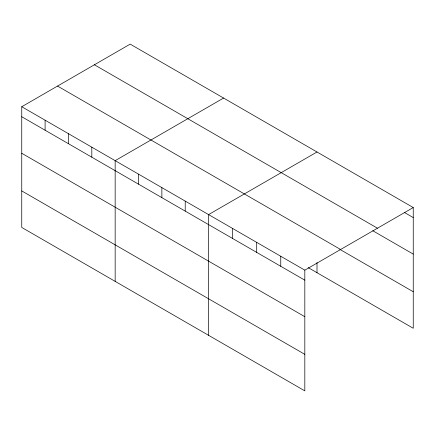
<?xml version="1.0" encoding="UTF-8"?>
<svg xmlns="http://www.w3.org/2000/svg" width="435" height="435" viewBox="0 0 435 435"><rect width="100%" height="100%" fill="white"/><g stroke="black" fill="none" stroke-linecap="round" stroke-linejoin="round"><path stroke-width="0.65" d="M304.821 316.702L304.821 270.157L21.75 106.727L21.75 227.445L304.821 390.875L304.821 316.702L21.75 153.272M308.246 267.65L413.25 328.273L413.25 207.555L130.179 44.125L21.75 106.727M223.595 98.054L115.161 160.656L115.161 281.38M317.006 151.989L208.577 214.591L208.577 335.309M304.821 270.157L413.25 207.555M404.447 212.487L413.25 217.571M94.4 64.782L377.466 228.212M372.757 230.724L413.25 254.1M57.534 86.065L340.6 249.494M339.893 249.391L413.25 291.744M21.75 116.743L304.821 280.173M21.75 190.916L304.821 354.346M317.006 262.561L317.006 272.707M280.76 256.264L280.76 266.28M256.699 242.371L256.699 252.387M232.638 228.478L232.638 238.494M185.223 201.106L185.223 211.122M161.869 187.621L161.869 197.642M138.515 174.141L138.515 184.157M91.812 147.177L91.812 157.193M68.458 133.692L68.458 143.708M45.104 120.207L45.104 130.223"/></g></svg>
